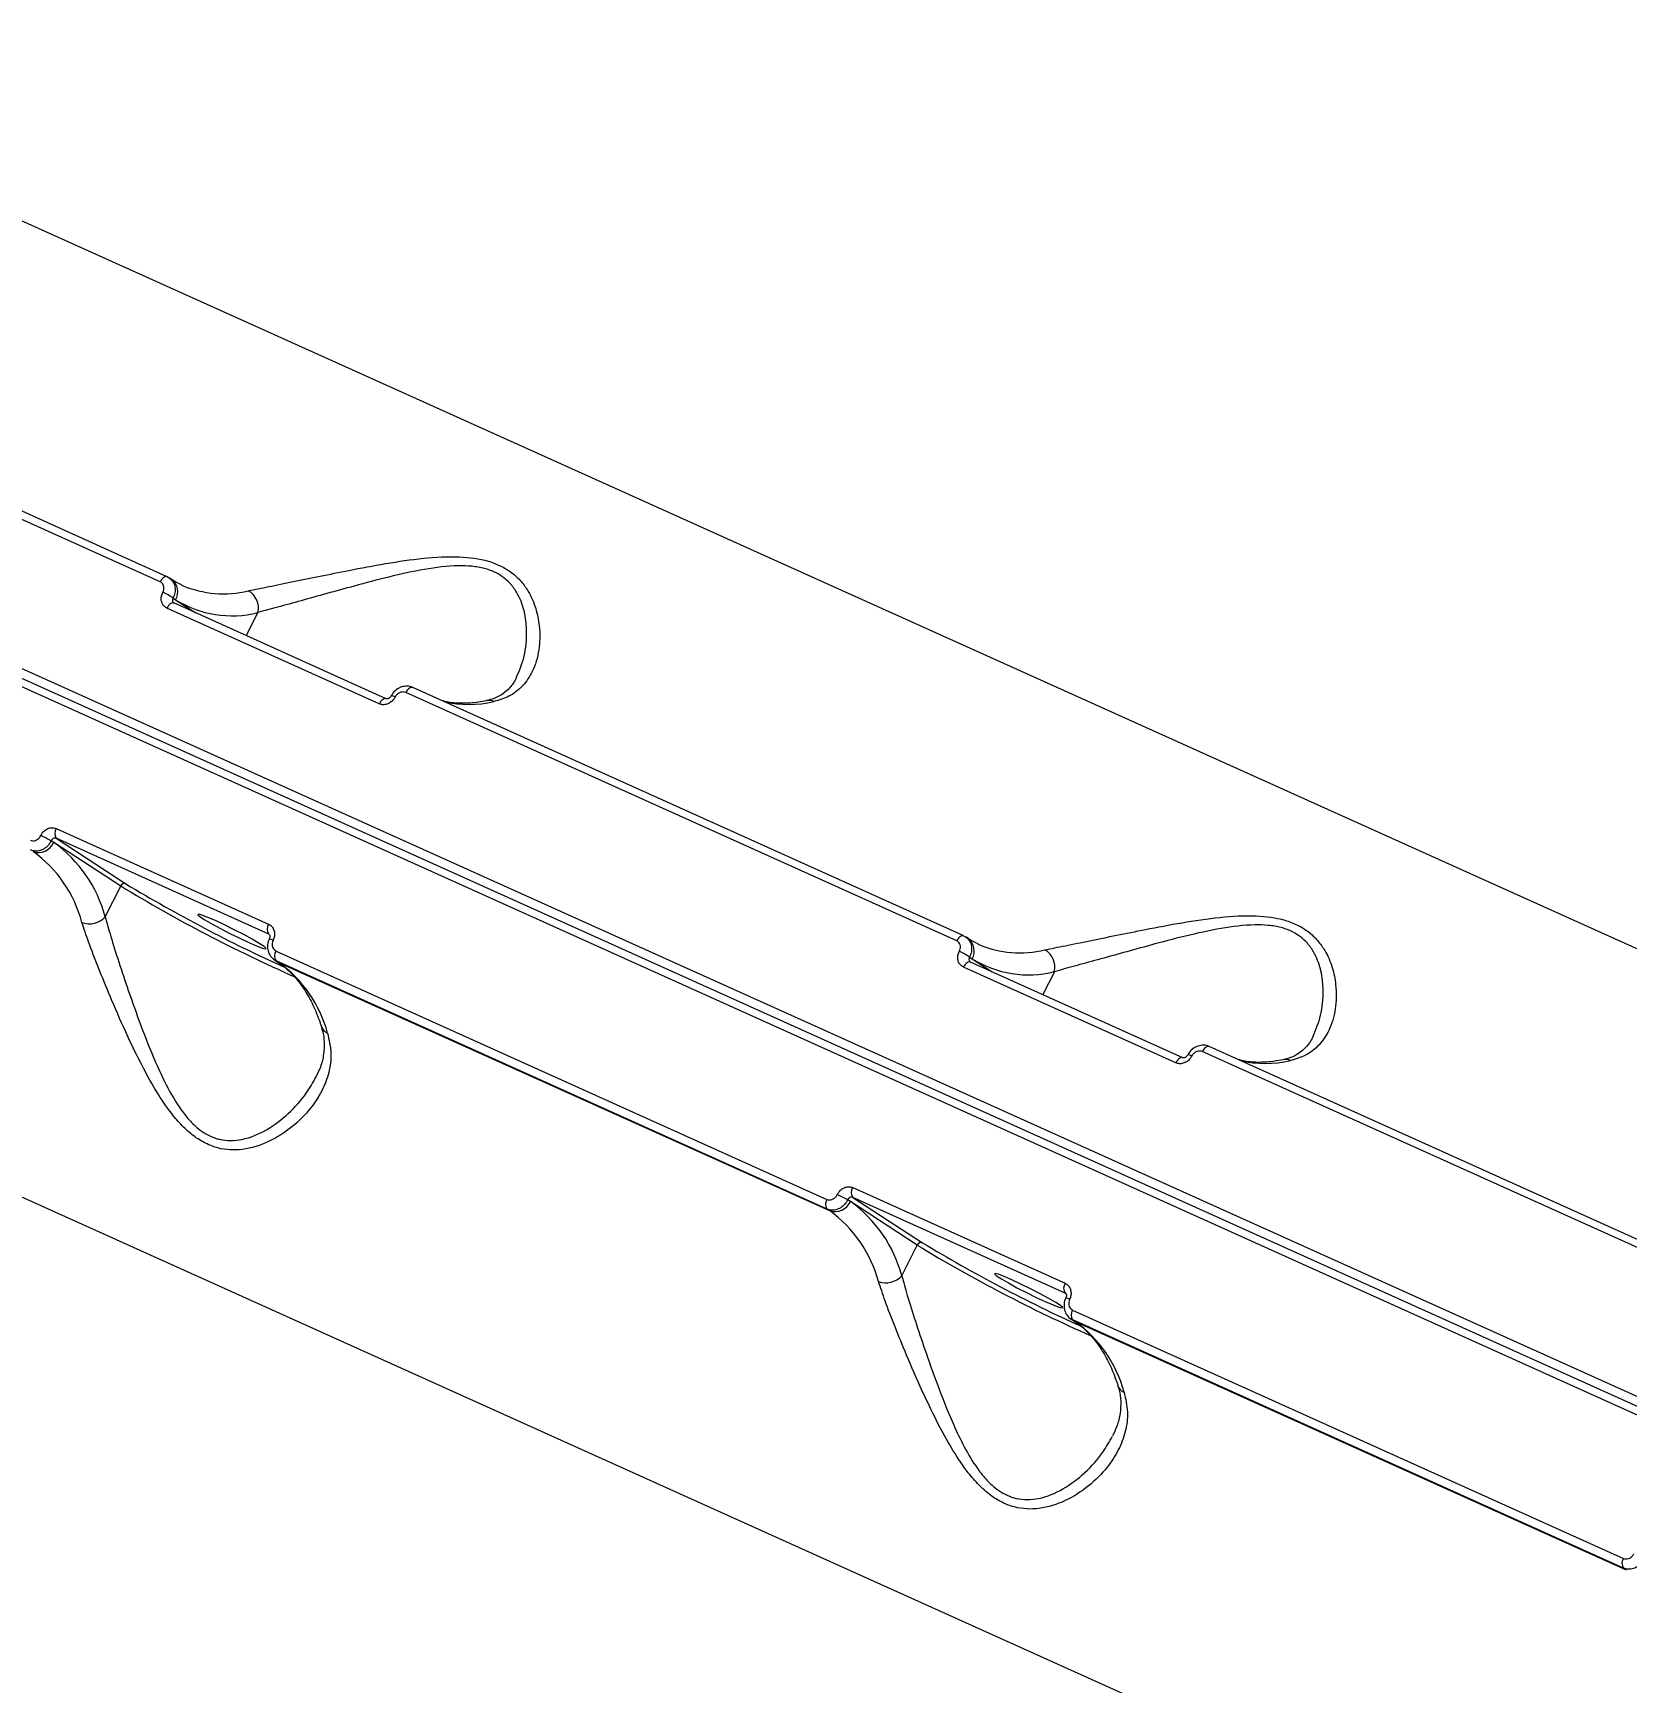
# Model space of a CAD drawing. Header units: millimetres. Extents: x -10374 to 11119, y -8221 to 9433.
# Drawn here: x -2395.5 to -2208.2, y -4932.3 to -4738.4 of the extents above; entities that cross this region are included whole.
import ezdxf

# ---------------------------------------------------------------- set-up
doc = ezdxf.new("R2010")
doc.units = ezdxf.units.MM
for name, color, linetype in [('DIKOM_ОБЪЕКТ', 7, 'Continuous'), ('DIKOM_РАЗМЕР_ЗОНА', 7, 'Continuous'), ('DIKOM_РАЗМЕР_ОБЪЕКТА', 7, 'Continuous')]:
    doc.layers.add(name, color=color, linetype=linetype)
doc.styles.add('style1', font='arial.ttf', dxfattribs={"width": 0.8})
doc.dimstyles.new('1-50', dxfattribs={"dimtxt": 300, "dimasz": 200, "dimexe": 100, "dimexo": 0, "dimgap": 100, "dimtad": 0, "dimdec": 0, "dimtxsty": 'style1', "dimcen": 0, "dimclrd": 7, "dimclre": 7, "dimadec": 1, "dimazin": 2, "dimtfac": 1, "dimtdec": 0, "dimtmove": 1, "dimatfit": 3, "dimfxl": 0, "dimlwd": 25, "dimlwe": 18, "dimarcsym": 0})

# ---------------------------------------------------------------- blocks, each defined once
blk = doc.blocks.new('*D16')
at = {"layer": 'Defpoints', "color": 0, "transparency": 16777216}
for p in [(-9045.1, 5161.67), (3694.49, 5161.67), (1813.16, -6719.94)]:
    blk.add_point(p, dxfattribs=at)
at = {"layer": 'DIKOM_РАЗМЕР_ОБЪЕКТА', "color": 7, "lineweight": 18, "transparency": 16777216}
for p, q in [((3694.49, 5161.67), (-9145.1, 5161.67)), ((1813.16, -6719.94), (-9145.1, -6719.94))]:
    blk.add_line(p, q, dxfattribs=at)
at = {"layer": 'DIKOM_РАЗМЕР_ОБЪЕКТА', "color": 7, "lineweight": 25, "transparency": 16777216}
for p, q in [((-9045.1, 4961.67), (-9045.1, -0.45)), ((-9045.1, -6519.94), (-9045.1, -1080.23))]:
    blk.add_line(p, q, dxfattribs=at)
at = {"layer": 'DIKOM_РАЗМЕР_ОБЪЕКТА', "color": 7, "transparency": 16777216}
for points in [[(-9078.43, 4961.67), (-9011.76, 4961.67), (-9045.1, 5161.67)], [(-9078.43, -6519.94), (-9011.76, -6519.94), (-9045.1, -6719.94)]]:
    blk.add_solid(points, dxfattribs=at)
at = {"layer": 'DIKOM_РАЗМЕР_ОБЪЕКТА', "color": 0, "transparency": 16777216, "insert": (-9045.1, -540.34), "char_height": 300, "attachment_point": 5, "rotation": 90, "style": 'style1'}
blk.add_mtext('11900', dxfattribs=at)
blk = doc.blocks.new('*D13')
at = {"layer": 'Defpoints', "color": 0, "transparency": 16777216}
for p in [(-10176.97, 7112.81), (3082.33, 7112.81), (2015.48, -8221.4)]:
    blk.add_point(p, dxfattribs=at)
at = {"layer": 'DIKOM_РАЗМЕР_ЗОНА', "color": 7, "lineweight": 18, "transparency": 16777216}
for p, q in [((3082.33, 7112.81), (-10276.97, 7112.81)), ((2015.48, -8221.4), (-10276.97, -8221.4))]:
    blk.add_line(p, q, dxfattribs=at)
at = {"layer": 'DIKOM_РАЗМЕР_ЗОНА', "color": 7, "lineweight": 25, "transparency": 16777216}
for p, q in [((-10176.97, 6912.81), (-10176.97, -14.41)), ((-10176.97, -8021.4), (-10176.97, -1094.19))]:
    blk.add_line(p, q, dxfattribs=at)
at = {"layer": 'DIKOM_РАЗМЕР_ЗОНА', "color": 7, "transparency": 16777216}
for points in [[(-10210.3, 6912.81), (-10143.64, 6912.81), (-10176.97, 7112.81)], [(-10210.3, -8021.4), (-10143.64, -8021.4), (-10176.97, -8221.4)]]:
    blk.add_solid(points, dxfattribs=at)
at = {"layer": 'DIKOM_РАЗМЕР_ЗОНА', "color": 0, "transparency": 16777216, "insert": (-10176.97, -554.3), "char_height": 300, "attachment_point": 5, "rotation": 90, "style": 'style1'}
blk.add_mtext('15300', dxfattribs=at)

msp = doc.modelspace()

# ---------------------------------------------------------------- linework, layer by layer
at = {"layer": 'DIKOM_ОБЪЕКТ', "color": 7, "linetype": 'Continuous', "lineweight": 15}
for p, q in [((-2422.03, -4749.1), (-2148.83, -4872.23)), ((-2515.54, -4759.59), (-2137.75, -4929.85)), ((-2138.64, -4931.64), (-2516.43, -4761.38)), ((-2137.79, -4931.01), (-2515.59, -4760.75)), ((-2379.76, -4802.31), (-2444.55, -4773.11)), ((-2380.59, -4802.9), (-2445.37, -4773.7)), ((-2379.72, -4802.33), (-2379.76, -4802.31)), ((-2379.72, -4802.33), (-2379.53, -4802.45)), ((-2379.24, -4802.63), (-2379.52, -4802.44)), ((-2378.1, -4803.26), (-2377.97, -4803.32)), ((-2354.82, -4817.25), (-2379.8, -4805.99)), ((-2379.07, -4804.81), (-2378.77, -4805.01)), ((-2378.96, -4805.39), (-2378.98, -4805.38)), ((-2353.99, -4816.65), (-2378.97, -4805.39)), ((-2378.77, -4805.01), (-2376.41, -4806.55)), ((-2369.1, -4806.52), (-2370.46, -4809.23)), ((-2286.92, -4845.12), (-2351.71, -4815.92)), ((-2286.09, -4844.53), (-2350.88, -4815.33)), ((-2393.09, -4833.54), (-2393.39, -4833.34)), ((-2392.81, -4831.91), (-2367.83, -4843.17)), ((-2367.82, -4844.31), (-2392.8, -4833.06)), ((-2392.8, -4833.06), (-2384.62, -4838.4)), ((-2385.23, -4838.67), (-2393.09, -4833.54)), ((-2387.04, -4842.28), (-2385.23, -4838.67)), ((-2195.82, -4965.85), (-2469.01, -4842.73)), ((-2367.78, -4844.34), (-2367.82, -4844.31)), ((-2286.06, -4844.55), (-2286.09, -4844.53)), ((-2286.06, -4844.55), (-2285.86, -4844.67)), ((-2285.57, -4844.84), (-2285.86, -4844.66)), ((-2366.96, -4846.31), (-2302.17, -4875.51)), ((-2285.41, -4847.02), (-2285.1, -4847.22)), ((-2284.43, -4845.48), (-2284.31, -4845.54)), ((-2367.15, -4847.34), (-2366.86, -4847.53)), ((-2366.95, -4847.45), (-2367.14, -4847.33)), ((-2302.16, -4876.65), (-2366.95, -4847.45)), ((-2366.95, -4847.45), (-2366.66, -4847.64)), ((-2366.86, -4847.53), (-2366.66, -4847.64)), ((-2366.66, -4847.64), (-2301.88, -4876.83)), ((-2261.15, -4859.46), (-2286.13, -4848.21)), ((-2285.3, -4847.61), (-2285.31, -4847.6)), ((-2260.32, -4858.87), (-2285.3, -4847.61)), ((-2285.1, -4847.22), (-2282.74, -4848.76)), ((-2275.43, -4848.74), (-2276.79, -4851.44)), ((-2193.25, -4887.33), (-2258.04, -4858.13)), ((-2192.43, -4886.74), (-2257.21, -4857.54)), ((-2299.14, -4874.12), (-2274.16, -4885.38)), ((-2299.42, -4875.76), (-2299.73, -4875.56)), ((-2291.57, -4880.88), (-2299.42, -4875.76)), ((-2274.16, -4886.53), (-2299.14, -4875.27)), ((-2299.14, -4875.27), (-2290.95, -4880.61)), ((-2301.88, -4876.83), (-2302.16, -4876.65)), ((-2293.38, -4884.49), (-2291.57, -4880.88)), ((-2274.11, -4886.56), (-2274.16, -4886.53)), ((-2273.28, -4889.66), (-2273.48, -4889.54)), ((-2273.48, -4889.55), (-2273.19, -4889.74)), ((-2273.29, -4888.52), (-2208.5, -4917.72)), ((-2208.5, -4918.86), (-2273.28, -4889.66)), ((-2273.28, -4889.66), (-2273, -4889.85)), ((-2273.19, -4889.74), (-2273, -4889.85)), ((-2273, -4889.85), (-2208.21, -4919.05)), ((-2208.21, -4919.05), (-2208.5, -4918.86))]:
    msp.add_line(p, q, dxfattribs=at)
at = {"layer": 'DIKOM_ОБЪЕКТ', "color": 7, "linetype": 'Continuous', "lineweight": 15, "flags": 128}
for points in [[(-2379.76, -4802.31), (-2379.81, -4802.29), (-2379.92, -4802.29), (-2380.03, -4802.32), (-2380.15, -4802.38), (-2380.27, -4802.48), (-2380.38, -4802.6), (-2380.49, -4802.74), (-2380.59, -4802.9)], [(-2378.97, -4805.39), (-2379.02, -4805.38), (-2379.13, -4805.37), (-2379.24, -4805.4), (-2379.36, -4805.47), (-2379.48, -4805.56), (-2379.6, -4805.68), (-2379.7, -4805.83), (-2379.8, -4805.99)], [(-2350.88, -4815.33), (-2350.93, -4815.31), (-2351.04, -4815.31), (-2351.15, -4815.34), (-2351.27, -4815.4), (-2351.39, -4815.49), (-2351.5, -4815.61), (-2351.61, -4815.76), (-2351.71, -4815.92)], [(-2353.99, -4816.65), (-2354.04, -4816.63), (-2354.15, -4816.63), (-2354.26, -4816.66), (-2354.38, -4816.72), (-2354.5, -4816.82), (-2354.62, -4816.94), (-2354.73, -4817.09), (-2354.82, -4817.25)], [(-2370.17, -4845.31), (-2369.26, -4845.7), (-2368.58, -4845.96), (-2368.19, -4846.06), (-2368.12, -4846), (-2368.37, -4845.78), (-2368.93, -4845.41), (-2369.75, -4844.93), (-2370.76, -4844.38), (-2371.88, -4843.8), (-2373.02, -4843.24), (-2374.09, -4842.74), (-2375, -4842.35), (-2375.68, -4842.09), (-2376.07, -4841.99), (-2376.14, -4842.05), (-2375.89, -4842.28), (-2375.33, -4842.64), (-2374.51, -4843.12), (-2373.5, -4843.67), (-2372.38, -4844.25), (-2371.23, -4844.81), (-2370.17, -4845.31)], [(-2286.09, -4844.53), (-2286.15, -4844.51), (-2286.25, -4844.51), (-2286.36, -4844.54), (-2286.48, -4844.6), (-2286.6, -4844.69), (-2286.72, -4844.81), (-2286.83, -4844.96), (-2286.92, -4845.12)], [(-2285.3, -4847.61), (-2285.36, -4847.59), (-2285.46, -4847.59), (-2285.57, -4847.62), (-2285.69, -4847.68), (-2285.81, -4847.78), (-2285.93, -4847.9), (-2286.04, -4848.04), (-2286.13, -4848.21)], [(-2257.21, -4857.54), (-2257.27, -4857.53), (-2257.37, -4857.52), (-2257.48, -4857.55), (-2257.6, -4857.61), (-2257.72, -4857.71), (-2257.84, -4857.83), (-2257.94, -4857.97), (-2258.04, -4858.13)], [(-2260.32, -4858.87), (-2260.38, -4858.85), (-2260.48, -4858.84), (-2260.6, -4858.88), (-2260.71, -4858.94), (-2260.83, -4859.03), (-2260.95, -4859.16), (-2261.06, -4859.3), (-2261.15, -4859.46)], [(-2276.5, -4887.52), (-2275.59, -4887.92), (-2274.91, -4888.18), (-2274.52, -4888.28), (-2274.45, -4888.21), (-2274.71, -4887.99), (-2275.27, -4887.63), (-2276.08, -4887.15), (-2277.09, -4886.6), (-2278.22, -4886.02), (-2279.36, -4885.46), (-2280.43, -4884.96), (-2281.34, -4884.57), (-2282.01, -4884.31), (-2282.4, -4884.21), (-2282.47, -4884.27), (-2282.22, -4884.49), (-2281.66, -4884.86), (-2280.84, -4885.33), (-2279.83, -4885.89), (-2278.71, -4886.46), (-2277.57, -4887.03), (-2276.5, -4887.52)]]:
    msp.add_lwpolyline(points, dxfattribs=at)
at = {"layer": 'DIKOM_ОБЪЕКТ', "color": 7, "linetype": 'Continuous', "lineweight": 15}
for centre, radius, start, end in [((-2383.28, -4810.93), 7.43, 55.4981, 66.1069), ((-2380.32, -4804.08), 1.81, 329.1419, 53.1132), ((-2373.12, -4791.84), 12.47, 247.0969, 283.4138), ((-2371.31, -4805.97), 2.28, 345.9188, 61.5895), ((-2372.15, -4794.37), 12.53, 238.0946, 284.076), ((-2353.44, -4817.16), 0.862, 55.9604, 88.8847), ((-2344.29, -4804.26), 13.06, 257.1054, 283.0066), ((-2341.92, -4818.21), 1.36, 64.9211, 101.2836), ((-2402.94, -4851.32), 20.35, 62.0361, 65.9018), ((-2392.01, -4832.48), 0.982, 144.5141, 215.9152), ((-2394.89, -4832.77), 1.96, 250.6261, 336.8449), ((-2404.31, -4846.83), 15.04, 14.9988, 54.3195), ((-2402.3, -4846.37), 15.79, 15.0011, 54.319), ((-2384.78, -4838.86), 0.491, 70.649, 156.7964), ((-2293.22, -4687.28), 177.15, 238.709, 246.1859), ((-2292.46, -4685.9), 178.19, 238.8545, 245.6398), ((-2388.9, -4840.63), 2.48, 248.9184, 318.2714), ((-2367.03, -4843.74), 0.982, 144.4991, 215.8824), ((-2368.36, -4847.03), 2.24, 61.9472, 74.3242), ((-2286.66, -4846.29), 1.81, 329.1399, 53.1152), ((-2366.16, -4846.87), 0.977, 144.6574, 216.0135), ((-2289.64, -4853.18), 7.47, 55.5175, 66.0702), ((-2279.45, -4834.05), 12.47, 247.0962, 283.4139), ((-2277.65, -4848.18), 2.28, 345.9415, 61.5886), ((-2375.43, -4859.85), 15.04, 15.0009, 54.3173), ((-2278.48, -4836.59), 12.52, 238.0928, 284.0806), ((-2360.43, -4854.78), 1.27, 199.1335, 248.029), ((-2259.77, -4859.37), 0.854, 55.8056, 89.0056), ((-2250.62, -4846.47), 13.06, 257.1066, 283.0054), ((-2248.26, -4860.43), 1.36, 64.9211, 101.2836), ((-2298.34, -4874.69), 0.983, 144.5734, 215.8558), ((-2301.37, -4876.07), 0.978, 144.6967, 215.9742), ((-2301.22, -4874.98), 1.96, 250.6345, 336.8283), ((-2309.38, -4893.77), 20.62, 62.0692, 65.8861), ((-2308.63, -4888.58), 15.79, 14.9977, 54.3181), ((-2310.65, -4889.05), 15.04, 14.9988, 54.3195), ((-2291.11, -4881.08), 0.491, 70.6073, 156.838), ((-2199.6, -4729.58), 177.06, 238.7071, 246.1878), ((-2198.87, -4728.25), 178.02, 238.8515, 245.6429), ((-2295.23, -4882.84), 2.48, 248.9115, 318.2784), ((-2273.36, -4885.95), 0.982, 144.5141, 215.9152), ((-2274.68, -4889.21), 2.21, 61.8382, 74.4332), ((-2272.49, -4889.09), 0.979, 144.7347, 215.9363), ((-2281.76, -4902.07), 15.04, 14.9964, 54.3218), ((-2266.77, -4897), 1.27, 199.1644, 247.9981), ((-2207.71, -4918.29), 0.978, 144.6935, 216.0254)]:
    msp.add_arc(centre, radius, start, end, dxfattribs=at)
for points, knots in [([(-2517.25, -4759.18), (-2515.18, -4755.12), (-2509.55, -4744.07), (-2499.9, -4726.37), (-2488.19, -4706.26), (-2475.96, -4686.66), (-2463.29, -4667.66), (-2450.24, -4649.36), (-2436.84, -4631.81), (-2423.1, -4615.07), (-2409.07, -4599.13), (-2394.78, -4584.05), (-2380.3, -4569.9), (-2365.69, -4556.73), (-2351.01, -4544.61), (-2336.28, -4533.57), (-2321.52, -4523.61), (-2306.77, -4514.75), (-2292.11, -4507.03), (-2277.6, -4500.49), (-2263.3, -4495.16), (-2249.22, -4491.06), (-2235.4, -4488.22), (-2222.39, -4486.56), (-2214.19, -4486.46), (-2210.36, -4486.41)], [0, 0, 0, 0, 0.0259, 0.070308, 0.114855, 0.159473, 0.204092, 0.248639, 0.293046, 0.337453, 0.382, 0.426619, 0.471237, 0.515784, 0.560192, 0.604599, 0.649146, 0.693764, 0.738383, 0.78293, 0.827337, 0.871744, 0.916292, 0.96091, 1, 1, 1, 1]), ([(-2208.8, -4486.98), (-2209.55, -4486.97), (-2212.42, -4486.91), (-2217.49, -4487.12), (-2224.01, -4487.61), (-2230.63, -4488.42), (-2237.32, -4489.51), (-2244.08, -4490.9), (-2250.9, -4492.58), (-2257.79, -4494.56), (-2264.74, -4496.83), (-2271.73, -4499.38), (-2278.78, -4502.22), (-2285.86, -4505.35), (-2292.97, -4508.76), (-2300.12, -4512.45), (-2307.29, -4516.42), (-2314.48, -4520.66), (-2321.68, -4525.17), (-2328.89, -4529.94), (-2336.1, -4534.99), (-2343.31, -4540.29), (-2350.51, -4545.84), (-2357.7, -4551.65), (-2364.86, -4557.71), (-2372.01, -4564), (-2379.12, -4570.54), (-2386.2, -4577.31), (-2393.23, -4584.3), (-2400.23, -4591.52), (-2407.17, -4598.95), (-2414.05, -4606.6), (-2420.87, -4614.45), (-2427.63, -4622.5), (-2434.31, -4630.75), (-2440.92, -4639.18), (-2447.45, -4647.79), (-2453.89, -4656.58), (-2460.24, -4665.54), (-2466.49, -4674.65), (-2472.65, -4683.93), (-2478.69, -4693.34), (-2484.63, -4702.9), (-2490.45, -4712.6), (-2496.16, -4722.41), (-2501.74, -4732.35), (-2507.2, -4742.4), (-2511.94, -4751.43), (-2514.83, -4757.14), (-2515.99, -4759.42)], [0, 0, 0, 0, 0.00772, 0.02941, 0.051107, 0.07281, 0.094518, 0.116231, 0.137949, 0.159671, 0.181397, 0.203125, 0.224856, 0.246588, 0.268322, 0.290057, 0.311792, 0.333528, 0.355264, 0.377001, 0.398737, 0.420472, 0.442208, 0.463943, 0.485677, 0.507411, 0.529144, 0.550876, 0.572608, 0.59434, 0.616071, 0.637801, 0.659532, 0.681261, 0.702989, 0.724718, 0.746446, 0.768173, 0.789901, 0.811627, 0.833354, 0.85508, 0.876806, 0.898531, 0.920257, 0.941983, 0.963708, 0.985432, 1, 1, 1, 1]), ([(-2370.23, -4803.96), (-2369.45, -4803.8), (-2367.9, -4803.48), (-2364.99, -4802.89), (-2361.81, -4802.24), (-2358.17, -4801.51), (-2354.09, -4800.73), (-2349.7, -4800.08), (-2345.57, -4799.84), (-2342.47, -4800.24), (-2340.48, -4801.02), (-2339.16, -4801.83), (-2338.09, -4802.85), (-2337.1, -4804.26), (-2336.35, -4806.02), (-2335.89, -4808.39), (-2335.95, -4810.97), (-2336.67, -4813.37), (-2337.89, -4815.18), (-2339.4, -4816.41), (-2340.73, -4816.8), (-2341.35, -4816.98)], [0, 0, 0, 0, 0.055473, 0.111022, 0.166495, 0.222005, 0.290023, 0.357966, 0.422679, 0.477409, 0.50525, 0.533095, 0.56271, 0.592374, 0.64043, 0.688583, 0.760326, 0.832063, 0.891, 0.949869, 1, 1, 1, 1]), ([(-2379.53, -4802.45), (-2379.49, -4802.48), (-2379.28, -4802.6), (-2379.01, -4802.96), (-2378.81, -4803.53), (-2378.82, -4804.19), (-2378.99, -4804.6), (-2379.07, -4804.81)], [0, 0, 0, 0, 0.06129, 0.295829, 0.530587, 0.765311, 1, 1, 1, 1]), ([(-2338.68, -4814.11), (-2338.34, -4813.32), (-2337.65, -4811.68), (-2337.41, -4809.09), (-2337.63, -4806.7), (-2338.18, -4804.95), (-2338.99, -4803.56), (-2340.06, -4802.39), (-2341.31, -4801.68), (-2342.71, -4801.25), (-2343.93, -4801.04), (-2346.29, -4800.97), (-2349.6, -4801.4), (-2353.72, -4802.31), (-2357.56, -4803.34), (-2361.02, -4804.29), (-2364.04, -4805.13), (-2366.83, -4805.9), (-2368.35, -4806.31), (-2369.1, -4806.52)], [0, 0, 0, 0, 0.083444, 0.171747, 0.229693, 0.287494, 0.321991, 0.356405, 0.40638, 0.419691, 0.451352, 0.483087, 0.56006, 0.643141, 0.726338, 0.79493, 0.86348, 0.931783, 1, 1, 1, 1]), ([(-2380.27, -4804.14), (-2380.23, -4804.03), (-2380.14, -4803.83), (-2380.14, -4803.5), (-2380.23, -4803.21), (-2380.39, -4803.01), (-2380.53, -4802.93), (-2380.59, -4802.9)], [0, 0, 0, 0, 0.215161, 0.43012, 0.644915, 0.859348, 1, 1, 1, 1]), ([(-2379.8, -4805.99), (-2379.88, -4805.95), (-2380.09, -4805.83), (-2380.34, -4805.52), (-2380.48, -4805.09), (-2380.47, -4804.6), (-2380.34, -4804.29), (-2380.27, -4804.14)], [0, 0, 0, 0, 0.140632, 0.355112, 0.569939, 0.784995, 1, 1, 1, 1]), ([(-2378.06, -4803.24), (-2378.29, -4803.14), (-2378.7, -4802.98), (-2379.07, -4802.73), (-2379.24, -4802.63)], [0, 0, 0, 0, 0.562713, 1, 1, 1, 1]), ([(-2379.07, -4804.81), (-2379.1, -4804.86), (-2379.14, -4804.96), (-2379.15, -4805.12), (-2379.11, -4805.26), (-2379.04, -4805.35), (-2378.99, -4805.38), (-2378.98, -4805.38)], [0, 0, 0, 0, 0.235482, 0.470424, 0.705182, 0.938998, 1, 1, 1, 1]), ([(-2350.89, -4815.35), (-2350.94, -4815.32), (-2351.19, -4815.18), (-2351.71, -4815.14), (-2352.38, -4815.29), (-2353.01, -4815.68), (-2353.28, -4816.09), (-2353.42, -4816.3)], [0, 0, 0, 0, 0.063897, 0.286914, 0.51429, 0.752577, 1, 1, 1, 1]), ([(-2351.71, -4815.92), (-2351.8, -4815.89), (-2351.99, -4815.83), (-2352.3, -4815.88), (-2352.6, -4816.02), (-2352.82, -4816.23), (-2352.92, -4816.39), (-2352.95, -4816.45)], [0, 0, 0, 0, 0.21433, 0.428546, 0.643333, 0.858164, 1, 1, 1, 1]), ([(-2338.68, -4814.11), (-2338.7, -4814.17), (-2338.9, -4814.67), (-2339.45, -4815.36), (-2340.29, -4816.13), (-2341.2, -4816.62), (-2341.9, -4816.79), (-2342.21, -4816.87)], [0, 0, 0, 0, 0.039912, 0.312904, 0.589712, 0.821526, 1, 1, 1, 1]), ([(-2352.95, -4816.45), (-2353.01, -4816.55), (-2353.16, -4816.79), (-2353.49, -4817.09), (-2353.93, -4817.31), (-2354.4, -4817.38), (-2354.68, -4817.29), (-2354.82, -4817.25)], [0, 0, 0, 0, 0.141832, 0.356754, 0.571306, 0.785661, 1, 1, 1, 1]), ([(-2353.42, -4816.3), (-2353.44, -4816.33), (-2353.47, -4816.4), (-2353.57, -4816.51), (-2353.7, -4816.61), (-2353.83, -4816.66), (-2353.93, -4816.67), (-2353.98, -4816.66), (-2353.99, -4816.65), (-2354, -4816.65)], [0, 0, 0, 0, 0.080963, 0.227131, 0.373793, 0.524926, 0.683349, 0.902634, 1, 1, 1, 1]), ([(-2342.2, -4816.88), (-2342.53, -4816.94), (-2343.49, -4817.13), (-2345.02, -4817.22), (-2346.46, -4817.14), (-2347.24, -4816.92), (-2347.51, -4816.85)], [0, 0, 0, 0, 0.169572, 0.499029, 0.832134, 1, 1, 1, 1]), ([(-2395.84, -4833.29), (-2395.75, -4833.32), (-2395.56, -4833.38), (-2395.25, -4833.33), (-2394.97, -4833.18), (-2394.75, -4832.97), (-2394.66, -4832.8), (-2394.63, -4832.74)], [0, 0, 0, 0, 0.214403, 0.42866, 0.643212, 0.85811, 1, 1, 1, 1]), ([(-2393.39, -4833.34), (-2393.47, -4833.47), (-2393.65, -4833.8), (-2394.08, -4834.22), (-2394.66, -4834.51), (-2395.28, -4834.61), (-2395.65, -4834.49), (-2395.83, -4834.43)], [0, 0, 0, 0, 0.141721, 0.356404, 0.570994, 0.785526, 1, 1, 1, 1]), ([(-2394.63, -4832.74), (-2394.57, -4832.64), (-2394.44, -4832.39), (-2394.11, -4832.08), (-2393.69, -4831.85), (-2393.22, -4831.78), (-2392.95, -4831.87), (-2392.81, -4831.91)], [0, 0, 0, 0, 0.141844, 0.3567, 0.571424, 0.78575, 1, 1, 1, 1]), ([(-2392.8, -4833.06), (-2392.85, -4833.04), (-2392.94, -4833.01), (-2393.09, -4833.04), (-2393.23, -4833.12), (-2393.33, -4833.22), (-2393.38, -4833.31), (-2393.39, -4833.34)], [0, 0, 0, 0, 0.214177, 0.427989, 0.642623, 0.857757, 1, 1, 1, 1]), ([(-2360.91, -4855.96), (-2360.73, -4856.74), (-2360.37, -4858.31), (-2360.68, -4860.6), (-2361.5, -4862.78), (-2362.93, -4864.96), (-2364.99, -4867.06), (-2367.71, -4868.8), (-2370.7, -4869.79), (-2373.33, -4869.7), (-2375.26, -4868.96), (-2376.68, -4868.08), (-2378.01, -4866.88), (-2379.5, -4865.16), (-2381.03, -4862.88), (-2382.83, -4859.63), (-2384.67, -4855.82), (-2386.4, -4851.82), (-2387.86, -4848.26), (-2389, -4845.31), (-2389.54, -4843.69), (-2389.79, -4842.94)], [0, 0, 0, 0, 0.055478, 0.111025, 0.166499, 0.222008, 0.290023, 0.357965, 0.422676, 0.47741, 0.505247, 0.533094, 0.562711, 0.592376, 0.640432, 0.688583, 0.760326, 0.832064, 0.891001, 0.949869, 1, 1, 1, 1]), ([(-2387.04, -4842.28), (-2386.84, -4843.03), (-2386.39, -4844.65), (-2385.46, -4847.59), (-2384.28, -4851.12), (-2382.87, -4855.11), (-2381.38, -4858.87), (-2379.89, -4862.1), (-2378.61, -4864.34), (-2377.33, -4866.04), (-2375.97, -4867.4), (-2374.65, -4868.15), (-2373.34, -4868.53), (-2372.26, -4868.64), (-2370.35, -4868.42), (-2367.96, -4867.4), (-2365.42, -4865.46), (-2363.47, -4863.3), (-2362.62, -4861.76), (-2362.26, -4861.11)], [0, 0, 0, 0, 0.061497, 0.133286, 0.207022, 0.294245, 0.383764, 0.44109, 0.499586, 0.533607, 0.568546, 0.618556, 0.631883, 0.663083, 0.695326, 0.772361, 0.854428, 0.938753, 1, 1, 1, 1]), ([(-2367.83, -4843.17), (-2367.75, -4843.21), (-2367.54, -4843.33), (-2367.28, -4843.64), (-2367.13, -4844.08), (-2367.13, -4844.58), (-2367.25, -4844.89), (-2367.31, -4845.05)], [0, 0, 0, 0, 0.140589, 0.355045, 0.569783, 0.784885, 1, 1, 1, 1]), ([(-2276.56, -4846.18), (-2275.79, -4846.02), (-2274.23, -4845.7), (-2271.32, -4845.11), (-2268.15, -4844.46), (-2264.5, -4843.73), (-2260.43, -4842.95), (-2256.03, -4842.3), (-2251.9, -4842.05), (-2248.8, -4842.46), (-2246.81, -4843.23), (-2245.49, -4844.04), (-2244.43, -4845.07), (-2243.43, -4846.48), (-2242.69, -4848.24), (-2242.23, -4850.61), (-2242.29, -4853.18), (-2243.01, -4855.58), (-2244.23, -4857.39), (-2245.73, -4858.62), (-2247.07, -4859.01), (-2247.68, -4859.2)], [0, 0, 0, 0, 0.055478, 0.111026, 0.166499, 0.222009, 0.290026, 0.357961, 0.422675, 0.477405, 0.505246, 0.533091, 0.56271, 0.592374, 0.640428, 0.688581, 0.760324, 0.832061, 0.891, 0.949866, 1, 1, 1, 1]), ([(-2367.74, -4844.88), (-2367.77, -4844.93), (-2367.93, -4845.2), (-2368, -4845.77), (-2367.88, -4846.48), (-2367.53, -4847.05), (-2367.14, -4847.4), (-2366.86, -4847.47), (-2366.8, -4847.49)], [0, 0, 0, 0, 0.054523, 0.296479, 0.518183, 0.731078, 0.938078, 1, 1, 1, 1]), ([(-2367.77, -4844.35), (-2367.76, -4844.36), (-2367.74, -4844.37), (-2367.69, -4844.46), (-2367.68, -4844.6), (-2367.7, -4844.74), (-2367.74, -4844.83), (-2367.76, -4844.87)], [0, 0, 0, 0, 0.302154, 0.521514, 0.70219, 0.880396, 1, 1, 1, 1]), ([(-2367.31, -4845.05), (-2367.35, -4845.16), (-2367.43, -4845.37), (-2367.42, -4845.7), (-2367.32, -4845.99), (-2367.15, -4846.2), (-2367.01, -4846.28), (-2366.96, -4846.31)], [0, 0, 0, 0, 0.21506, 0.430091, 0.644841, 0.859303, 1, 1, 1, 1]), ([(-2285.86, -4844.67), (-2285.82, -4844.69), (-2285.61, -4844.81), (-2285.34, -4845.17), (-2285.15, -4845.75), (-2285.15, -4846.4), (-2285.32, -4846.82), (-2285.41, -4847.02)], [0, 0, 0, 0, 0.061407, 0.295929, 0.53067, 0.765381, 1, 1, 1, 1]), ([(-2284.4, -4845.45), (-2284.63, -4845.36), (-2285.03, -4845.19), (-2285.41, -4844.95), (-2285.57, -4844.84)], [0, 0, 0, 0, 0.562685, 1, 1, 1, 1]), ([(-2245.01, -4856.33), (-2244.67, -4855.53), (-2243.98, -4853.89), (-2243.75, -4851.3), (-2243.96, -4848.92), (-2244.51, -4847.16), (-2245.32, -4845.77), (-2246.39, -4844.61), (-2247.64, -4843.89), (-2249.04, -4843.46), (-2250.27, -4843.26), (-2252.62, -4843.19), (-2255.93, -4843.62), (-2260.05, -4844.53), (-2263.89, -4845.56), (-2267.35, -4846.5), (-2270.38, -4847.35), (-2273.17, -4848.11), (-2274.68, -4848.53), (-2275.43, -4848.74)], [0, 0, 0, 0, 0.083446, 0.171752, 0.229695, 0.287493, 0.321994, 0.356408, 0.406377, 0.419688, 0.451357, 0.483083, 0.560058, 0.643139, 0.726344, 0.794935, 0.863486, 0.93179, 1, 1, 1, 1]), ([(-2286.61, -4846.35), (-2286.56, -4846.25), (-2286.48, -4846.04), (-2286.47, -4845.72), (-2286.56, -4845.43), (-2286.73, -4845.22), (-2286.87, -4845.15), (-2286.92, -4845.12)], [0, 0, 0, 0, 0.2151, 0.430129, 0.645003, 0.859516, 1, 1, 1, 1]), ([(-2286.13, -4848.21), (-2286.21, -4848.16), (-2286.42, -4848.05), (-2286.67, -4847.74), (-2286.81, -4847.31), (-2286.8, -4846.82), (-2286.67, -4846.51), (-2286.61, -4846.35)], [0, 0, 0, 0, 0.140619, 0.355076, 0.569827, 0.784856, 1, 1, 1, 1]), ([(-2285.41, -4847.02), (-2285.43, -4847.07), (-2285.48, -4847.17), (-2285.48, -4847.33), (-2285.44, -4847.47), (-2285.37, -4847.56), (-2285.32, -4847.59), (-2285.31, -4847.6)], [0, 0, 0, 0, 0.23555, 0.470323, 0.704912, 0.938562, 1, 1, 1, 1]), ([(-2366.86, -4847.53), (-2366.63, -4847.68), (-2365.94, -4848.17), (-2364.86, -4849.18), (-2363.7, -4850.66), (-2362.71, -4852.4), (-2362.04, -4853.95), (-2361.72, -4854.93), (-2361.63, -4855.2)], [0, 0, 0, 0, 0.102634, 0.314844, 0.5229, 0.726301, 0.926576, 1, 1, 1, 1]), ([(-2361.66, -4855.19), (-2361.6, -4855.37), (-2361.38, -4855.98), (-2361.27, -4857.07), (-2361.33, -4858.48), (-2361.65, -4859.85), (-2362.08, -4860.72), (-2362.27, -4861.11)], [0, 0, 0, 0, 0.083719, 0.302503, 0.544792, 0.800308, 1, 1, 1, 1]), ([(-2245.01, -4856.33), (-2245.03, -4856.39), (-2245.23, -4856.88), (-2245.78, -4857.57), (-2246.62, -4858.34), (-2247.53, -4858.84), (-2248.24, -4859.01), (-2248.54, -4859.09)], [0, 0, 0, 0, 0.039912, 0.312893, 0.589713, 0.821524, 1, 1, 1, 1]), ([(-2259.29, -4858.67), (-2259.34, -4858.76), (-2259.49, -4859), (-2259.82, -4859.31), (-2260.27, -4859.53), (-2260.74, -4859.6), (-2261.01, -4859.51), (-2261.15, -4859.46)], [0, 0, 0, 0, 0.141774, 0.356805, 0.571397, 0.785792, 1, 1, 1, 1]), ([(-2259.76, -4858.52), (-2259.77, -4858.54), (-2259.81, -4858.62), (-2259.91, -4858.73), (-2260.03, -4858.82), (-2260.16, -4858.87), (-2260.26, -4858.88), (-2260.31, -4858.87), (-2260.33, -4858.86), (-2260.33, -4858.86)], [0, 0, 0, 0, 0.080985, 0.22692, 0.373508, 0.524744, 0.68321, 0.902555, 1, 1, 1, 1]), ([(-2257.22, -4857.56), (-2257.28, -4857.53), (-2257.52, -4857.39), (-2258.05, -4857.36), (-2258.71, -4857.51), (-2259.34, -4857.89), (-2259.61, -4858.31), (-2259.75, -4858.52)], [0, 0, 0, 0, 0.063897, 0.286914, 0.51429, 0.752577, 1, 1, 1, 1]), ([(-2258.04, -4858.13), (-2258.13, -4858.1), (-2258.32, -4858.05), (-2258.63, -4858.09), (-2258.93, -4858.24), (-2259.15, -4858.44), (-2259.25, -4858.6), (-2259.29, -4858.67)], [0, 0, 0, 0, 0.21434, 0.428564, 0.643096, 0.858158, 1, 1, 1, 1]), ([(-2248.53, -4859.09), (-2248.86, -4859.16), (-2249.83, -4859.34), (-2251.35, -4859.43), (-2252.79, -4859.36), (-2253.57, -4859.14), (-2253.84, -4859.06)], [0, 0, 0, 0, 0.169578, 0.499019, 0.832153, 1, 1, 1, 1]), ([(-2300.96, -4874.95), (-2300.91, -4874.86), (-2300.77, -4874.61), (-2300.45, -4874.29), (-2300.02, -4874.07), (-2299.56, -4873.99), (-2299.28, -4874.08), (-2299.14, -4874.12)], [0, 0, 0, 0, 0.141958, 0.356828, 0.571395, 0.785736, 1, 1, 1, 1]), ([(-2302.17, -4875.51), (-2302.08, -4875.54), (-2301.89, -4875.6), (-2301.59, -4875.54), (-2301.3, -4875.39), (-2301.08, -4875.18), (-2300.99, -4875.02), (-2300.96, -4874.95)], [0, 0, 0, 0, 0.214158, 0.428707, 0.6433, 0.858239, 1, 1, 1, 1]), ([(-2299.73, -4875.56), (-2299.8, -4875.69), (-2299.98, -4876.01), (-2300.41, -4876.43), (-2300.99, -4876.73), (-2301.61, -4876.82), (-2301.98, -4876.71), (-2302.16, -4876.65)], [0, 0, 0, 0, 0.1417, 0.356353, 0.570912, 0.785412, 1, 1, 1, 1]), ([(-2299.14, -4875.27), (-2299.18, -4875.26), (-2299.27, -4875.23), (-2299.42, -4875.25), (-2299.56, -4875.33), (-2299.67, -4875.44), (-2299.71, -4875.52), (-2299.73, -4875.56)], [0, 0, 0, 0, 0.213751, 0.428174, 0.642891, 0.857704, 1, 1, 1, 1]), ([(-2267.24, -4898.17), (-2267.06, -4898.96), (-2266.71, -4900.53), (-2267.01, -4902.82), (-2267.84, -4905), (-2269.26, -4907.18), (-2271.32, -4909.27), (-2274.04, -4911.02), (-2277.04, -4912.01), (-2279.66, -4911.91), (-2281.59, -4911.18), (-2283.01, -4910.29), (-2284.35, -4909.1), (-2285.83, -4907.37), (-2287.36, -4905.09), (-2289.16, -4901.85), (-2291, -4898.04), (-2292.73, -4894.04), (-2294.19, -4890.48), (-2295.33, -4887.52), (-2295.87, -4885.9), (-2296.12, -4885.16)], [0, 0, 0, 0, 0.055476, 0.111024, 0.166499, 0.222005, 0.290024, 0.357962, 0.422678, 0.477406, 0.505248, 0.533095, 0.562713, 0.592377, 0.640429, 0.688584, 0.760327, 0.832062, 0.891002, 0.949867, 1, 1, 1, 1]), ([(-2293.38, -4884.49), (-2293.17, -4885.24), (-2292.72, -4886.86), (-2291.79, -4889.81), (-2290.61, -4893.34), (-2289.2, -4897.32), (-2287.72, -4901.09), (-2286.22, -4904.31), (-2284.95, -4906.55), (-2283.66, -4908.25), (-2282.3, -4909.61), (-2280.98, -4910.37), (-2279.67, -4910.74), (-2278.6, -4910.85), (-2276.68, -4910.64), (-2274.29, -4909.62), (-2271.75, -4907.67), (-2269.81, -4905.51), (-2268.95, -4903.97), (-2268.6, -4903.33)], [0, 0, 0, 0, 0.061498, 0.133282, 0.207025, 0.294244, 0.383763, 0.441089, 0.499584, 0.533611, 0.56855, 0.61856, 0.63188, 0.663087, 0.69533, 0.772358, 0.854425, 0.93875, 1, 1, 1, 1]), ([(-2274.16, -4885.38), (-2274.08, -4885.43), (-2273.87, -4885.54), (-2273.62, -4885.85), (-2273.47, -4886.29), (-2273.46, -4886.79), (-2273.58, -4887.11), (-2273.64, -4887.27)], [0, 0, 0, 0, 0.140582, 0.355139, 0.569866, 0.784956, 1, 1, 1, 1]), ([(-2274.08, -4887.09), (-2274.1, -4887.14), (-2274.26, -4887.42), (-2274.33, -4887.99), (-2274.22, -4888.7), (-2273.86, -4889.27), (-2273.47, -4889.62), (-2273.2, -4889.69), (-2273.13, -4889.7)], [0, 0, 0, 0, 0.054531, 0.29652, 0.518255, 0.731179, 0.938209, 1, 1, 1, 1]), ([(-2274.11, -4886.57), (-2274.09, -4886.57), (-2274.07, -4886.58), (-2274.03, -4886.68), (-2274.01, -4886.81), (-2274.03, -4886.96), (-2274.08, -4887.05), (-2274.09, -4887.09)], [0, 0, 0, 0, 0.30235, 0.521784, 0.702492, 0.880759, 1, 1, 1, 1]), ([(-2273.64, -4887.27), (-2273.68, -4887.37), (-2273.76, -4887.58), (-2273.75, -4887.92), (-2273.65, -4888.21), (-2273.48, -4888.42), (-2273.35, -4888.49), (-2273.29, -4888.52)], [0, 0, 0, 0, 0.215141, 0.430164, 0.644905, 0.859531, 1, 1, 1, 1]), ([(-2273.19, -4889.74), (-2272.97, -4889.9), (-2272.27, -4890.38), (-2271.2, -4891.39), (-2270.04, -4892.87), (-2269.04, -4894.61), (-2268.37, -4896.17), (-2268.05, -4897.15), (-2267.96, -4897.41)], [0, 0, 0, 0, 0.102635, 0.314846, 0.522912, 0.726314, 0.926583, 1, 1, 1, 1]), ([(-2268, -4897.41), (-2267.93, -4897.58), (-2267.71, -4898.2), (-2267.6, -4899.29), (-2267.66, -4900.7), (-2267.99, -4902.06), (-2268.41, -4902.94), (-2268.6, -4903.32)], [0, 0, 0, 0, 0.08373, 0.302513, 0.544799, 0.80032, 1, 1, 1, 1]), ([(-2208.5, -4917.72), (-2208.41, -4917.75), (-2208.23, -4917.81), (-2207.92, -4917.76), (-2207.63, -4917.61), (-2207.42, -4917.4), (-2207.33, -4917.23), (-2207.29, -4917.17)], [0, 0, 0, 0, 0.214386, 0.428633, 0.643196, 0.858103, 1, 1, 1, 1]), ([(-2206.06, -4917.77), (-2206.13, -4917.9), (-2206.31, -4918.23), (-2206.75, -4918.65), (-2207.32, -4918.94), (-2207.94, -4919.04), (-2208.31, -4918.92), (-2208.5, -4918.86)], [0, 0, 0, 0, 0.141722, 0.356407, 0.570966, 0.78551, 1, 1, 1, 1])]:
    msp.add_open_spline(points, degree=3, knots=knots, dxfattribs=at)

# ---------------------------------------------------------------- dimensions: what is measured, and where the dimension line sits
at = {"layer": 'DIKOM_РАЗМЕР_ЗОНА'}
dim = msp.add_linear_dim(base=(-10176.97, 7112.81), p1=(2015.48, -8221.4), p2=(3082.33, 7112.81), angle=270, text='15300', dimstyle='1-50', override={"dimscale": 1, "dimtix": 0, "dimtofl": 1, "dimtmove": 1, "dimatfit": 3}, dxfattribs=at)
dim.commit()
dim.dimension.update_dxf_attribs({"geometry": '*D13', "text_midpoint": (-10176.97, -554.3), "dimtype": 160})
at = {"layer": 'DIKOM_РАЗМЕР_ОБЪЕКТА'}
dim = msp.add_linear_dim(base=(-9045.1, 5161.67), p1=(1813.16, -6719.94), p2=(3694.49, 5161.67), angle=270, text='11900', dimstyle='1-50', override={"dimscale": 1, "dimtix": 0, "dimtofl": 1, "dimtmove": 1, "dimatfit": 3}, dxfattribs=at)
dim.commit()
dim.dimension.update_dxf_attribs({"geometry": '*D16', "text_midpoint": (-9045.1, -540.34), "dimtype": 160})

doc.saveas('drawing.dxf')
